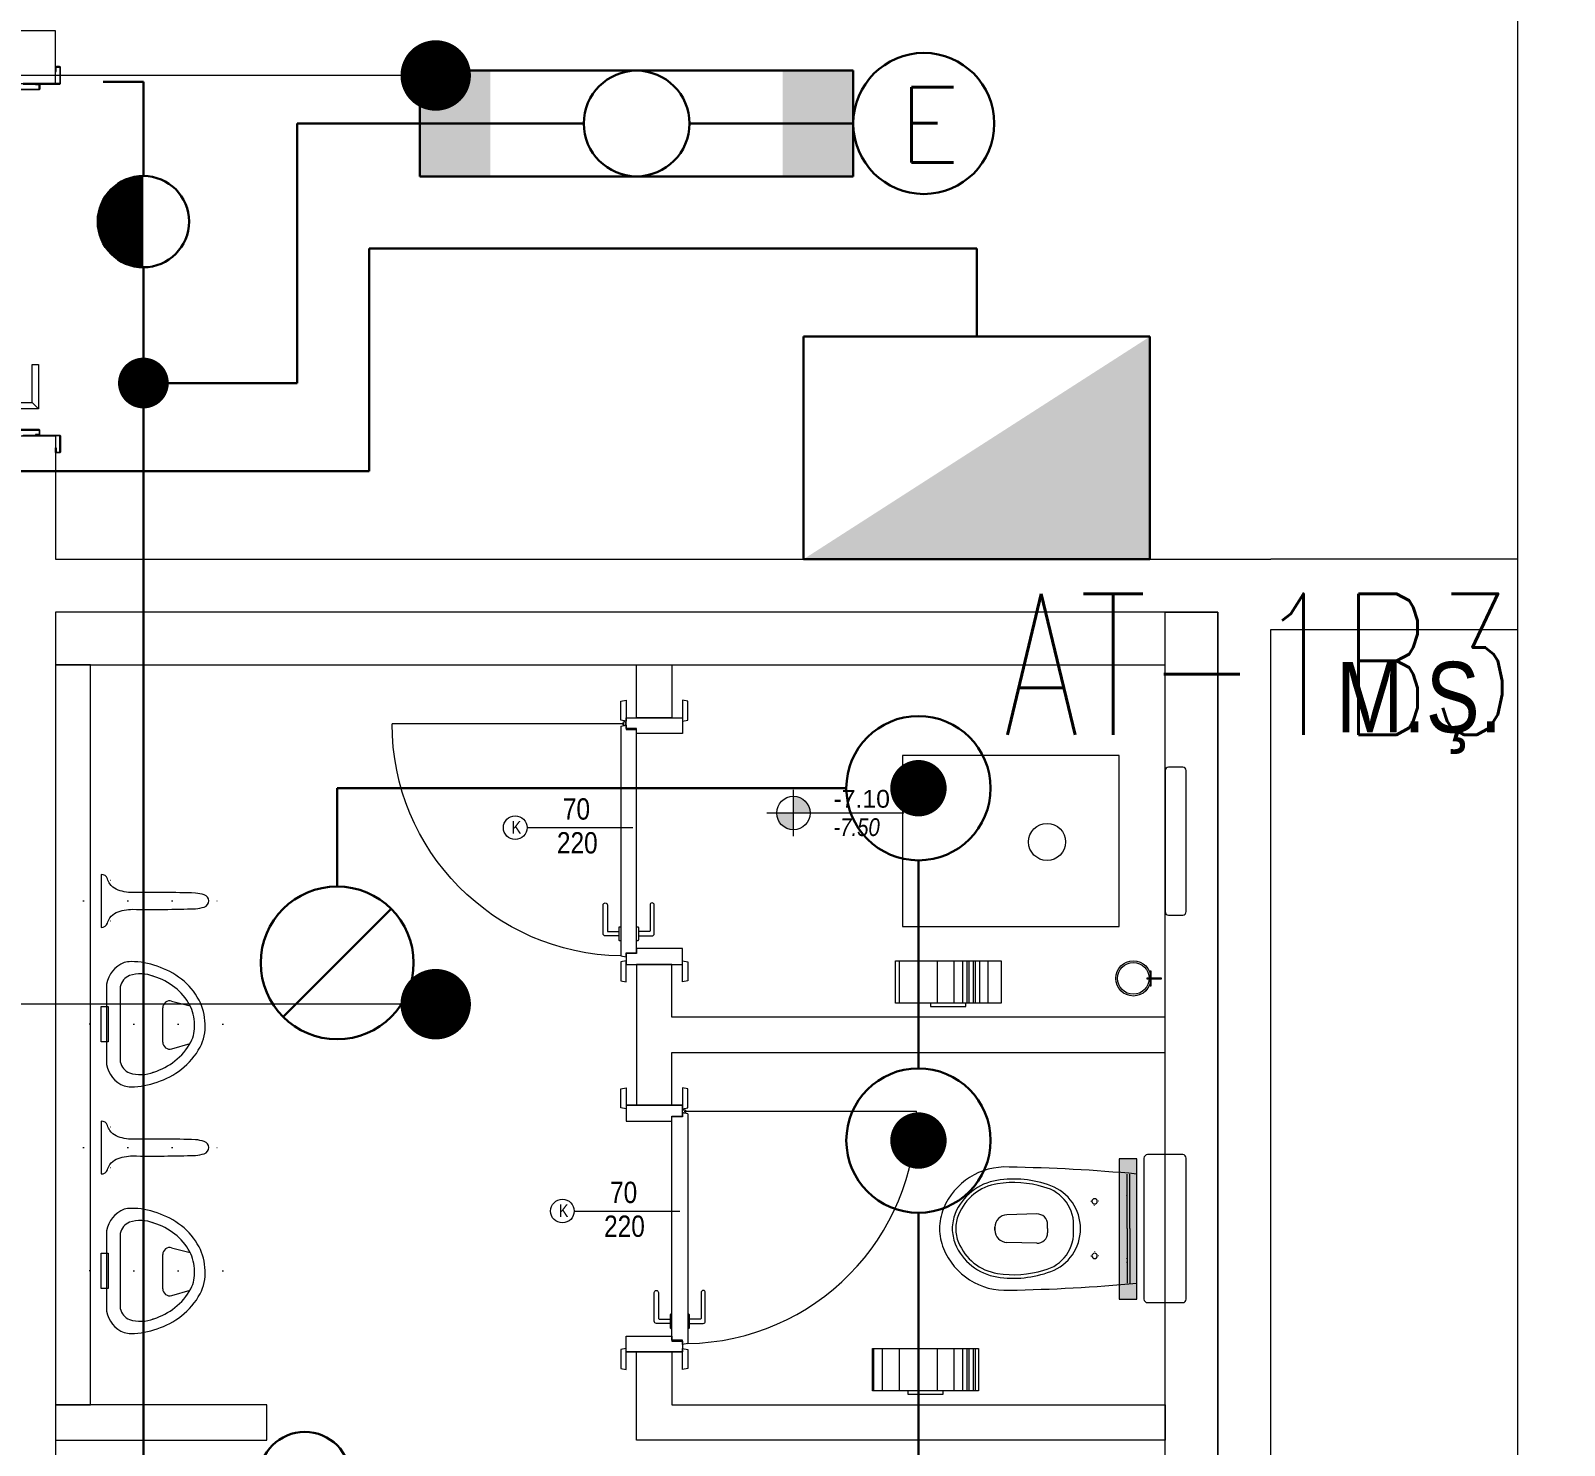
# Model space of a CAD drawing. Header units: metres. Extents: x -13316 to 152404, y -3899 to 30226.
# Drawn here: x 59988 to 60423.3, y 3118.5 to 3520 of the extents above; entities that cross this region are included whole.
import ezdxf
from ezdxf.enums import TextEntityAlignment as Align

# ---------------------------------------------------------------- set-up
doc = ezdxf.new("R2010")
doc.units = ezdxf.units.M
doc.header["$LTSCALE"] = 100
doc.header["$MEASUREMENT"] = 0
doc.linetypes.add('DOT2', pattern=[0.125, 0, -0.125])
doc.linetypes.add('HIDDEN', pattern=[0.375, 0.25, -0.125])
doc.layers.get('0').update_dxf_attribs({"color": 9, "lineweight": 9})
for name, color, linetype, lineweight in [('00', 9, 'Continuous', 9), ('01', 9, 'Continuous', 9), ('05', 9, 'Continuous', 9), ('05V', 9, 'Continuous', 9), ('06B', 9, 'Continuous', 9), ('06D', 9, 'Continuous', 9), ('10', 9, 'Continuous', 9), ('20', 9, 'DOT2', 9), ('21', 9, 'Continuous', 9), ('21_mahal200', 9, 'Continuous', 9), ('E-13W PL COMPACT FLUORESAN ARMATÜR', 7, 'Continuous', 30), ('E-1x18W PL DOWNLIGHT ARMATÜR (GÖMME)', 7, 'Continuous', 30), ('E-2x36 W SIVAÜSTÜ FLUORESAN ARMATÜR (ETANŞ)', 7, 'Continuous', 30), ('E-ACİL AYDINLATMA KİTİ', 7, 'Continuous', 30), ('E-ANAHTAR', 7, 'Continuous', 30), ('E-ANAHTAR (ETANŞ)', 7, 'Continuous', 30), ('E-AYDINLATMA VE PRİZ PANOSU', 7, 'Continuous', 30), ('E-AŞAĞIDAN GELİP YUKARIYA GİDEN HAT', 7, 'Continuous', 30), ('E-KABLO', 7, 'Continuous', 30), ('Kapı', 204, 'Continuous', 9), ('KARA SIVA', 4, 'Continuous', 9), ('PLASTİK BOYA', 30, 'Continuous', 9), ('TEFRİŞ', 9, 'Continuous', 9)]:
    doc.layers.add(name, color=color, linetype=linetype, lineweight=lineweight)
doc.styles.add('Arial', font='arial.ttf', dxfattribs={"height": 2.5})
doc.styles.add('E-YAZI', font='txttw.shx')
doc.styles.add('MuuM_TEXT-ITALIC', font='ARIALNI.TTF')
doc.styles.add('MuuM_TEXT-STANDART', font='ARIALN.TTF')
doc.dimstyles.new('MuuM_DIM200', dxfattribs={"dimscale": 20, "dimtxt": 2, "dimasz": 1, "dimexe": 1, "dimexo": 1, "dimgap": 1, "dimtad": 1, "dimdec": 1, "dimrnd": 0.5, "dimdsep": 46, "dimtxsty": 'MuuM_TEXT-STANDART', "dimblk": 'ARCHTICK', "dimcen": 0, "dimdle": 0.15, "dimclrd": 256, "dimclre": 256, "dimclrt": 256, "dimadec": 0, "dimazin": 0, "dimtfac": 5, "dimtdec": 1, "dimtix": 1, "dimtmove": 2, "dimatfit": 3, "dimldrblk": 'DOT', "dimfxl": 3, "dimfxlon": 1, "dimtolj": 1, "dimlwd": -1, "dimlwe": -1, "dimarcsym": 0})

# ---------------------------------------------------------------- blocks, each defined once
blk = doc.blocks.new('100_1x18W PL DOWNLIGHT ARMATÜR (GÖMME)')
at = {"layer": 'E-1x18W PL DOWNLIGHT ARMATÜR (GÖMME)', "color": 7}
blk.add_line((-1.095, -1.095), (1.095, 1.095), dxfattribs=at)
at = {"layer": 'E-1x18W PL DOWNLIGHT ARMATÜR (GÖMME)', "color": 4}
blk.add_ellipse((0, 0), major_axis=(-1.549, 0), ratio=1, start_param=3.1418, end_param=9.424985, dxfattribs=at)
blk = doc.blocks.new('100_13W PL COMPACT FLUORESAN ARMATÜR')
at = {"layer": 'E-13W PL COMPACT FLUORESAN ARMATÜR', "color": 4, "const_width": 0.5}
blk.add_lwpolyline([(-0.25, 0, 1), (0.25, 0, 1)], format="xyb", close=True, dxfattribs=at)
at = {"layer": 'E-13W PL COMPACT FLUORESAN ARMATÜR', "color": 4}
blk.add_ellipse((0, 0), major_axis=(-1.28, 0), ratio=1, start_param=3.1418, end_param=9.424985, dxfattribs=at)
blk = doc.blocks.new('100_2x36 W SIVAÜSTÜ FLUORESAN ARMATÜR (ETANŞ)')
at = {"layer": 'E-2x36 W SIVAÜSTÜ FLUORESAN ARMATÜR (ETANŞ)', "color": 4}
for p, q in [((-6.15, 1.5), (6.15, 1.5)), ((-6.15, 1.5), (-6.15, -1.5)), ((6.15, 1.5), (6.15, -1.5)), ((-1.5, 0), (-6.15, 0)), ((1.5, 0), (6.15, 0)), ((-6.15, -1.5), (6.15, -1.5))]:
    blk.add_line(p, q, dxfattribs=at)
blk.add_circle((0, 0), 1.5, dxfattribs=at)
for points in [[(-4.15, 1.5), (-4.15, -1.5), (-6.15, 1.5), (-6.15, -1.5)], [(4.15, 1.5), (4.15, -1.5), (6.15, 1.5), (6.15, -1.5)]]:
    blk.add_solid(points, dxfattribs=at)
blk = doc.blocks.new('100_ANAHTAR')
at = {"layer": 'E-ANAHTAR', "color": 4}
for p, q in [((0, 5.345), (-0.714, 5.345)), ((0, 3.673), (0, 5.345)), ((0, 2.053), (0, 0))]:
    blk.add_line(p, q, dxfattribs=at)
blk.add_circle((0, 2.863), 0.81, dxfattribs=at)
blk = doc.blocks.new('100_ACİL AYDINLATMA KİTİ')
at = {"layer": 'E-ACİL AYDINLATMA KİTİ', "color": 3}
blk.add_circle((0, 0), 1.251, dxfattribs=at)
at = {"layer": 'E-ACİL AYDINLATMA KİTİ', "color": 3, "style": 'E-YAZI'}
blk.add_text('E', height=1.34, dxfattribs=at).set_placement((-0.448, -0.694))
blk = doc.blocks.new('100_AYDINLATMA VE PRİZ PANOSU')
at = {"layer": 'E-AYDINLATMA VE PRİZ PANOSU', "color": 4}
for p, q in [((-3.072, 3.948), (3.072, 3.948)), ((-3.072, 0), (-3.072, 3.948)), ((3.072, 3.948), (3.072, 0)), ((3.072, 0), (-3.072, 0))]:
    blk.add_line(p, q, dxfattribs=at)
blk.add_solid([(3.072, 0), (-3.072, 0), (-3.072, 3.948)], dxfattribs=at)
blk = doc.blocks.new('100_AŞAĞIDAN GELİP YUKARIYA GİDEN HAT')
at = {"layer": 'E-AŞAĞIDAN GELİP YUKARIYA GİDEN HAT', "color": 3, "linetype": 'Continuous'}
for p, q in [((2.472, 2.471), (0, 0)), ((-2.389, -2.382), (-4.861, -4.853))]:
    blk.add_line(p, q, dxfattribs=at)
at = {"layer": 'E-AŞAĞIDAN GELİP YUKARIYA GİDEN HAT', "color": 4, "linetype": 'Continuous', "const_width": 0.675}
blk.add_lwpolyline([(0.338, 0, 1), (-0.338, 0, 1)], format="xyb", close=True, dxfattribs=at)
at = {"layer": 'E-AŞAĞIDAN GELİP YUKARIYA GİDEN HAT', "color": 3, "linetype": 'Continuous'}
for points in [[(2.154, 2.789), (2.79, 2.152), (4.382, 4.379)], [(-2.707, -2.064), (-2.071, -2.7), (-0.479, -0.474)]]:
    blk.add_solid(points, dxfattribs=at)
blk = doc.blocks.new('100_ANAHTAR (ETANŞ)')
at = {"layer": 'E-ANAHTAR (ETANŞ)', "color": 4}
for p, q in [((0, 5.345), (-0.714, 5.345)), ((0, 3.673), (0, 5.345)), ((0, 2.053), (0, 0))]:
    blk.add_line(p, q, dxfattribs=at)
at = {"layer": 'E-ANAHTAR (ETANŞ)', "color": 4, "const_width": 0.81}
blk.add_lwpolyline([(0, 3.268, 0.414214), (-0.405, 2.863, 0.414214), (0, 2.458, 0.414214)], format="xyb", dxfattribs=at)
at = {"layer": 'E-ANAHTAR (ETANŞ)', "color": 4}
blk.add_circle((0, 2.863), 0.81, dxfattribs=at)
blk = doc.blocks.new('1.bod.mimari.elk')
at = {"layer": '01'}
blk.add_lwpolyline([(4130, -5950), (4130, -5950), (4130, -5950), (4130, -5400), (4400, -5400), (4400, -5950), (4400, -5950), (4400, -5950), (4440, -5950), (4440, -5350), (4090, -5350), (4090, -5950), (4130, -5950)], dxfattribs=at)
blk = doc.blocks.new('gr-p-barel kilitli kapı kolu')
at = {"flags": 128}
for points in [[(-0.9, 0.8), (-0.9, 4.9), (-11.7, 4.9), (-11.7, 6.7), (0.9, 6.7), (0.9, 0.8)], [(-0.8, 5), (0.8, 6.6)]]:
    blk.add_lwpolyline(points, dxfattribs=at)
blk.add_lwpolyline([(-2.75, 0), (-2.75, 0.7), (2.75, 0.7), (2.75, 0)])
blk.add_lwpolyline([(-1.3, 0.7), (1.3, 0.7), (1.3, 0.8), (-1.3, 0.8)], close=True)
blk = doc.blocks.new('prf-scr2')
at = {"linetype": 'DOT2', "ltscale": 10}
blk.add_line((0, 0.19), (0, -1.06), dxfattribs=at)
for p, q in [((0.09, -0.24), (-0.09, -0.2)), ((-0.09, -0.24), (0.09, -0.28)), ((0.09, -0.32), (-0.09, -0.28)), ((-0.09, -0.32), (0.09, -0.36)), ((0.09, -0.4), (-0.09, -0.36)), ((-0.09, -0.4), (0.09, -0.44)), ((0.09, -0.48), (-0.09, -0.44)), ((-0.09, -0.48), (0.09, -0.52)), ((0.09, -0.56), (-0.09, -0.52)), ((-0.09, -0.56), (0.09, -0.6)), ((0.09, -0.64), (-0.09, -0.6)), ((-0.09, -0.64), (0.09, -0.68)), ((0.09, -0.72), (-0.09, -0.68)), ((-0.09, -0.72), (0.09, -0.76)), ((0.06, -0.84), (-0.08, -0.76)), ((-0.07, -0.8), (0.06, -0.84)), ((0.09, -0.17), (0, -0.15)), ((0, -0.18), (0.09, -0.2))]:
    blk.add_line(p, q)
blk.add_lwpolyline([(0.23, 0), (-0.23, 0), (-0.23, -0.01), (-0.12, -0.14), (0.12, -0.14), (0.23, -0.01), (0.23, 0)], close=True)
for points in [[(0.23, -0.01), (-0.23, -0.01)], [(-0.09, -0.14), (-0.09, -0.2), (-0.12, -0.22), (-0.12, -0.23), (-0.09, -0.24), (-0.09, -0.28), (-0.12, -0.3), (-0.12, -0.31), (-0.09, -0.32), (-0.09, -0.36), (-0.12, -0.38), (-0.12, -0.39), (-0.09, -0.4), (-0.09, -0.44), (-0.12, -0.46), (-0.12, -0.46), (-0.09, -0.48), (-0.09, -0.52), (-0.12, -0.54), (-0.12, -0.54), (-0.09, -0.56), (-0.09, -0.6), (-0.12, -0.62), (-0.12, -0.62), (-0.09, -0.64), (-0.09, -0.68), (-0.12, -0.69), (-0.12, -0.7), (-0.09, -0.72), (-0.09, -0.73), (-0.08, -0.76), (-0.1, -0.77), (-0.1, -0.78), (-0.07, -0.8), (-0.01, -0.94), (0, -0.95), (0.01, -0.94), (0.08, -0.76), (0.09, -0.76), (0.12, -0.74), (0.12, -0.73), (0.09, -0.72), (0.09, -0.68), (0.12, -0.66), (0.12, -0.66), (0.09, -0.64), (0.09, -0.6), (0.12, -0.58), (0.12, -0.58), (0.09, -0.56), (0.09, -0.52), (0.12, -0.5), (0.12, -0.5), (0.09, -0.48), (0.09, -0.44), (0.12, -0.43), (0.12, -0.42), (0.09, -0.4), (0.09, -0.36), (0.12, -0.35), (0.12, -0.34), (0.09, -0.32), (0.09, -0.28), (0.12, -0.27), (0.12, -0.26), (0.09, -0.24), (0.09, -0.2), (0.12, -0.19), (0.12, -0.18), (0.09, -0.17), (0.09, -0.14)]]:
    blk.add_lwpolyline(points)
blk = doc.blocks.new('K-SAC-01')
at = {"layer": '10'}
for points in [[(-4.6, 16.2, -0.414214), (-4.5, 16.3), (-0.1, 16.3, -0.414214), (0, 16.2), (0, 5.9), (0.2, 5.9), (0.2, 16.2, 0.414214), (-0.1, 16.5), (-4.5, 16.5, 0.414214), (-4.8, 16.2), (-4.8, 15.3, 0.414214), (-4.5, 15), (-3.4, 15), (-3.4, 15.2), (-4.5, 15.2, -0.414214), (-4.6, 15.3)], [(104.6, 16.2, 0.414214), (104.5, 16.3), (100.1, 16.3, 0.414214), (100, 16.2), (100, 5.9), (99.8, 5.9), (99.8, 16.2, -0.414214), (100.1, 16.5), (104.5, 16.5, -0.414214), (104.8, 16.2), (104.8, 15.3, -0.414214), (104.5, 15), (103.4, 15), (103.4, 15.2), (104.5, 15.2, 0.414214), (104.6, 15.3)], [(0.2, 10.3, -0.414214), (0.5, 10.6), (1.5, 10.6, -0.414214), (1.8, 10.3), (1.8, 3.9, -0.414214), (1.5, 3.6, -0.414214), (1.2, 3.9), (1.2, 4.8), (0.2, 4.8), (0.2, -1.2, -0.414214), (-0.1, -1.5), (-4.5, -1.5, -0.414214), (-4.8, -1.2), (-4.8, -0.3, -0.414214), (-4.5, 0), (-3.4, 0), (-3.4, -0.2), (-4.5, -0.2, 0.414214), (-4.6, -0.3), (-4.6, -1.2, 0.414214), (-4.5, -1.3), (-0.1, -1.3, 0.414214), (0, -1.2), (0, 5), (1.4, 5), (1.4, 3.9, 0.414214), (1.5, 3.8, 0.414214), (1.6, 3.9), (1.6, 10.3, 0.414214), (1.5, 10.4), (0.5, 10.4, 0.414214), (0.4, 10.3), (0.4, 9.4), (0.2, 9.4)], [(99.8, 10.3, 0.414214), (99.5, 10.6), (98.5, 10.6, 0.414214), (98.2, 10.3), (98.2, 3.9, 0.414214), (98.5, 3.6, 0.414214), (98.8, 3.9), (98.8, 4.8), (99.8, 4.8), (99.8, -1.2, 0.414214), (100.1, -1.5), (104.5, -1.5, 0.414214), (104.8, -1.2), (104.8, -0.3, 0.414214), (104.5, 0), (103.4, 0), (103.4, -0.2), (104.5, -0.2, -0.414214), (104.6, -0.3), (104.6, -1.2, -0.414214), (104.5, -1.3), (100.1, -1.3, -0.414214), (100, -1.2), (100, 5), (98.6, 5), (98.6, 3.9, -0.414214), (98.5, 3.8, -0.414214), (98.4, 3.9), (98.4, 10.3, -0.414214), (98.5, 10.4), (99.5, 10.4, -0.414214), (99.6, 10.3), (99.6, 9.4), (99.8, 9.4)], [(-0.38, -2.01), (1, -1.37), (1, 1.5), (1.2, 1.5), (1.2, -1.5), (-0.27, -2.18, -14.796002)]]:
    blk.add_lwpolyline(points, format="xyb", close=True, dxfattribs=at)
for points in [[(98.8, 0.15), (98.8, 2.15), (99.1, 2.15), (99.1, 3.19), (1.5, 3.19), (1.5, 2.15), (1.8, 2.15), (1.8, 0.15), (1.5, 0.15), (1.5, 1.85), (1.2, 1.85), (1.2, 3.49), (99.4, 3.49), (99.4, 1.85), (99.1, 1.85), (99.1, 0.15)], [(98.8, 2.15), (98.8, 0.15), (99.4, 0.15), (99.4, -1.5), (1.2, -1.5), (1.2, 0.15), (1.8, 0.15), (1.8, 2.15), (2.1, 2.15), (2.1, -0.15), (1.5, -0.15), (1.5, -1.2), (99.1, -1.2), (99.1, -0.15), (98.5, -0.15), (98.5, 2.15), (98.8, 2.15)]]:
    blk.add_lwpolyline(points, dxfattribs=at)
for points in [[(2.1, 3), (8.1, 3), (8.1, -1), (2.1, -1)], [(2.4, 2.7), (7.8, 2.7), (7.8, -0.7), (2.4, -0.7)], [(98.5, 3), (92.5, 3), (92.5, -1), (98.5, -1)], [(98.2, 2.7), (92.8, 2.7), (92.8, -0.7), (98.2, -0.7)]]:
    blk.add_lwpolyline(points, close=True, dxfattribs=at)
blk.add_circle((-0.95, -2.5), 0.55, dxfattribs=at)
at = {"layer": '20', "linetype": 'HIDDEN'}
for points in [[(-0.2, -1.3), (-0.2, 0), (-1.7, 0), (-1.7, -1.3)], [(-0.4, -1.99), (-0.4, -0.2), (-1.5, -0.2), (-1.5, -1.99)]]:
    blk.add_lwpolyline(points, dxfattribs=at)
at = {"layer": '20'}
blk.add_lwpolyline([(-0.95, -2.5), (-0.95, -102.85)], dxfattribs=at)
blk.add_arc((-0.95, -2.5), 100.35, 270, 1.5131, dxfattribs=at)
at = {"layer": '06B'}
blk.add_blockref('gr-p-barel kilitli kapı kolu', (91.4, 3.51), dxfattribs=at)
at = {"layer": '06B', "xscale": -1, "rotation": 180}
blk.add_blockref('gr-p-barel kilitli kapı kolu', (91.4, -1.51), dxfattribs=at)
at = {"layer": '10', "xscale": -1, "rotation": 90}
blk.add_blockref('prf-scr2', (1.5, 1), dxfattribs=at)
at = {"layer": '10', "rotation": 270}
blk.add_blockref('prf-scr2', (99.1, 1.22), dxfattribs=at)
blk = doc.blocks.new('_ArchTick')
at = {"color": 0, "linetype": 'ByBlock', "const_width": 0.15}
blk.add_lwpolyline([(-0.5, -0.5), (0.5, 0.5)], dxfattribs=at)
blk = doc.blocks.new('_Dot')
at = {"color": 0, "linetype": 'ByBlock', "lineweight": -2}
blk.add_line((-0.5, 0), (-1, 0), dxfattribs=at)
at = {"color": 0, "linetype": 'ByBlock', "const_width": 0.5}
blk.add_lwpolyline([(-0.25, 0, 1), (0.25, 0, 1)], format="xyb", close=True, dxfattribs=at)
blk = doc.blocks.new('p-klozet üstü kağıt dispenser')
blk.add_hatch(color=255).paths.add_polyline_path([(0, 5.56), (0, 45.41), (-5, 45.41), (-5, 5.56)])
blk.add_lwpolyline([(0, 5.56), (0, 45.41), (-5, 45.41), (-5, 5.56)], close=True)
blk = doc.blocks.new('san-klo-06-p')
for p, q in [((0, -2), (-15.5, -2)), ((0, -2.8), (-15.5, -2.8)), ((0, -2), (15.5, -2)), ((0, -2.8), (15.5, -2.8)), ((0, -25.35), (-1.16, -25.35)), ((0, -25.35), (1.16, -25.35)), ((-4.16, -28.43), (-3.91, -36.92)), ((4.16, -28.43), (3.91, -36.92)), ((0, -40.31), (-0.41, -40.31)), ((-0.41, -40.31), (0, -40.31)), ((0.41, -40.31), (0, -40.31)), ((0, -40.31), (0.41, -40.31))]:
    blk.add_line(p, q)
at = {"linetype": 'DOT2'}
for p, q in [((-6.49, -12), (-8.95, -12)), ((-7.75, -10.91), (-7.75, -12)), ((-7.75, -13.09), (-7.75, -12)), ((6.49, -12), (8.95, -12)), ((7.75, -10.91), (7.75, -12)), ((7.75, -13.09), (7.75, -12))]:
    blk.add_line(p, q, dxfattribs=at)
for points in [[(-20, 2.02), (20, 2.02, 0.414214), (21, 3.02), (21, 13.02, 0.414214), (20, 14.02), (-20, 14.02, 0.414214), (-21, 13.02), (-21, 3.02, 0.414214)], [(-15.5, 0, 0.018163), (-17.47, -36.26, 0.320529), (-5.63, -54.91, 0.096396), (0, -56, 0.096396), (5.62, -54.91, 0.320529), (17.47, -36.26, 0.018163), (15.5, 0)]]:
    blk.add_lwpolyline(points, format="xyb", close=True)
for points in [[(-9.5, 2.02), (-9.5, -2.98), (-8.5, -2.98), (-8.5, 2.02)], [(8.5, 2.02), (8.5, -2.98), (9.5, -2.98), (9.5, 2.02)]]:
    blk.add_lwpolyline(points, dxfattribs=at)
blk.add_lwpolyline([(-5, 0), (-5, 2), (5, 2), (5, 0)], close=True, dxfattribs=at)
for centre, radius, start, end in [((-7.75, -12), 0.75, 0, 180), ((-7.75, -12), 0.75, 180, 0), ((7.75, -12), 0.75, 0, 180), ((7.75, -12), 0.75, 180, 0), ((0, -29), 13, 90, 159.4201), ((0, -29), 13, 20.5799, 90), ((-1.09, -28.95), 11, 84.3176, 166.8067), ((1.09, -28.95), 11, 13.1933, 95.6824), ((15.92, -34.98), 30, 159.4201, 189.1281), ((-1.16, -28.35), 3, 90, 181.707), ((1.16, -28.35), 3, 358.293, 90), ((-15.92, -34.98), 30, 350.8719, 20.5799), ((15.92, -34.98), 29, 162.8727, 189.1281), ((-15.92, -34.98), 29, 350.8719, 17.1273), ((-0.41, -36.81), 3.5, 181.707, 270), ((0.41, -36.81), 3.5, 270, 358.293), ((1.5, -37.29), 15.4, 189.1281, 247.9757), ((1.5, -37.29), 14.4, 189.1281, 247.9757), ((-1.5, -37.29), 14.4, 292.0243, 350.8719), ((-1.5, -37.29), 15.4, 292.0243, 350.8719), ((0, -41), 11.4, 247.9757, 270), ((0, -41), 10.4, 247.9757, 270), ((0, -41), 10.4, 270, 292.0243), ((0, -41), 11.4, 270, 292.0243)]:
    blk.add_arc(centre, radius, start, end)
at = {"layer": '05', "rotation": 270}
blk.add_blockref('p-klozet üstü kağıt dispenser', (-25.41, -5.01), dxfattribs=at)
blk = doc.blocks.new('p-t.kağıtlığı')
at = {"layer": 'TEFRİŞ'}
h = blk.add_hatch(dxfattribs=at)
h.set_pattern_fill('CYL', color=256, scale=30, angle=-90, style=0)
h.set_pattern_definition([(270, (-14.4, 13), (30, 7e-15), []), (270, (-13.8, 13), (30, 7e-15), []), (270, (-12.6, 13), (30, 7e-15), []), (270, (-10.2, 13), (30, 7e-15), []), (270, (-5.4, 13), (30, 7e-15), []), (270, (5.4, 13), (30, 7e-15), []), (270, (10.2, 13), (30, 7e-15), []), (270, (12.6, 13), (30, 7e-15), []), (270, (13.8, 13), (30, 7e-15), []), (270, (14.4, 13), (30, 7e-15), [])])
h.paths.add_polyline_path([(-15, 1), (15, 1), (15, 13), (-15, 13)])
for points in [[(-15, 1), (15, 1), (15, 13), (-15, 13)], [(5, 1), (5, 0), (-5, 0), (-5, 1)]]:
    blk.add_lwpolyline(points, close=True, dxfattribs=at)
blk = doc.blocks.new('San-p-uripart')
at = {"linetype": 'DOT2'}
for p, q in [((0, 5), (0, -40.5)), ((-5.77, -2.73), (-5.77, 3.35)), ((5.77, -2.73), (5.77, 3.35))]:
    blk.add_line(p, q, dxfattribs=at)
blk.add_lwpolyline([(0, 0), (-7.5, 0, 0.335863), (-6.29, -1.8, -0.061447), (-4.83, -2.51, -0.147975), (-3.31, -4.31, -0.105673), (-2.38, -8.95, 0.01101), (-2.23, -26.78, 0.044983), (-1.74, -29.26, 0.284409), (0, -30.59, 0.284409), (1.74, -29.26, 0.044983), (2.23, -26.78, 0.01101), (2.38, -8.95, -0.105673), (3.31, -4.31, -0.147975), (4.83, -2.51, -0.061447), (6.29, -1.8, 0.335863), (7.5, 0)], format="xyb", close=True)
blk = doc.blocks.new('v-k-pisuar01-p-s')
at = {"linetype": 'DOT2'}
blk.add_line((0, -33), (0, 5), dxfattribs=at)
for p, q in [((-5.07, -16), (4.66, -16)), ((-6.98, -18.56), (-5.47, -23.73)), ((6.59, -18.52), (5.19, -23.78))]:
    blk.add_line(p, q)
for points in [[(11.42, 0), (-11.42, 0, 0.252384), (-17.51, -5, 0.055826), (-17.74, -7, 0.088182), (-16.42, -14.39, 0.087476), (-12.79, -21.28, 0.105521), (-6.48, -26.6, 0.141396), (0.13, -28, 0.121036), (6.87, -26.29, 0.105521), (12.81, -21.28, 0.087476), (16.45, -14.39, 0.088182), (17.76, -7, 0.066704), (17.51, -5, 0.252384), (11.42, 0)], [(13.57, -13.47, 0.172375), (13.81, -6.52, 0.252384), (10.66, -3.93), (-10.66, -3.93, 0.252384), (-13.81, -6.52, 0.172375), (-13.57, -13.47, 0.087476), (-10.42, -19.44, 0.105521), (-5.06, -23.95, 0.144004), (0.01, -25, 0.123151), (5.45, -23.64, 0.105521), (10.44, -19.44, 0.087476), (13.59, -13.47)]]:
    blk.add_lwpolyline(points, format="xyb")
blk.add_lwpolyline([(-5, -0.5), (-5, 1.5), (5, 1.5), (5, -0.5)], close=True)
for centre, radius, start, end in [((1.16, -7.48), 15.9, 200.6506, 202.1301), ((-5.07, -18), 2, 90, 196.3895), ((4.66, -18), 2, 345.0686, 90), ((-1.14, -7.48), 15.9, 337.8699, 339.3494)]:
    blk.add_arc(centre, radius, start, end)
blk = doc.blocks.new('dsfsdfsdfsdfsdfsdf')
at = {"layer": 'Kapı'}
for p, q in [((23771.45, -2062.35), (23755.45, -2062.35)), ((23771.45, -2065.62, 0.66), (23768.45, -2065.62, 0.66)), ((23768.45, -2129.02, 0.66), (23768.45, -2066.82, 0.66)), ((23772.95, -2064.72, 0.66), (23771.45, -2064.42, 0.66)), ((23771.45, -2064.42, 0.66), (23771.45, -2065.62, 0.66)), ((23771.95, -2064.01, 0.66), (23837.87, -2064.01, 0.66)), ((23772.95, -2064.72, 0.66), (23772.95, -2129.92, 0.66)), ((23771.45, -2132.35), (23755.45, -2132.35)), ((23771.45, -2129.02, 0.66), (23768.45, -2129.02, 0.66)), ((23771.45, -2130.22, 0.66), (23771.45, -2129.02, 0.66)), ((23772.95, -2129.92, 0.66), (23771.45, -2130.22, 0.66))]:
    blk.add_line(p, q, dxfattribs=at)
at = {"layer": 'Kapı', "elevation": 0.66}
for points in [[(23753.95, -2057.62), (23755.45, -2057.32), (23755.45, -2063.32), (23753.95, -2063.02), (23753.95, -2057.62)], [(23772.95, -2057.62), (23771.45, -2057.32), (23771.45, -2063.32), (23772.95, -2063.02), (23772.95, -2057.62)], [(23753.95, -2137.02), (23755.45, -2137.32), (23755.45, -2131.32), (23753.95, -2131.62), (23753.95, -2137.02)], [(23772.95, -2137.02), (23771.45, -2137.32), (23771.45, -2131.32), (23772.95, -2131.62), (23772.95, -2137.02)]]:
    blk.add_lwpolyline(points, dxfattribs=at)
for points in [[(23771.45, -2062.32), (23755.45, -2062.32), (23755.45, -2066.82), (23768.45, -2066.82), (23768.45, -2065.42), (23771.45, -2065.42)], [(23771.45, -2132.32), (23755.45, -2132.32), (23755.45, -2127.82), (23768.45, -2127.82), (23768.45, -2129.22), (23771.45, -2129.22)]]:
    blk.add_lwpolyline(points, close=True, dxfattribs=at)
for points in [[(23767.95, -2124.22), (23764.05, -2124.22, -0.414214), (23763.45, -2123.62), (23763.45, -2115.47, -1), (23764.65, -2115.47), (23764.65, -2122.77, 0.414214), (23764.9, -2123.02), (23767.95, -2123.02)], [(23773.45, -2124.22), (23777.35, -2124.22, 0.414214), (23777.95, -2123.62), (23777.95, -2115.47, 1), (23776.75, -2115.47), (23776.75, -2122.77, -0.414214), (23776.5, -2123.02), (23773.45, -2123.02)], [(23768.45, -2121.62), (23768.2, -2121.62, 0.414214), (23767.95, -2121.87), (23767.95, -2125.37, 0.414214), (23768.2, -2125.62), (23768.45, -2125.62)], [(23772.95, -2125.62), (23773.2, -2125.62, 0.414214), (23773.45, -2125.37), (23773.45, -2121.87, 0.414214), (23773.2, -2121.62), (23772.95, -2121.62)]]:
    blk.add_lwpolyline(points, format="xyb", dxfattribs=at)
at = {"layer": 'Kapı'}
blk.add_circle((23771.95, -2064.01, 0.66), 0.5, dxfattribs=at)
blk.add_arc((23771.95, -2064.01, 0.66), 65.92, 270.8676, 0, dxfattribs=at)
blk = doc.blocks.new('fgvdfgdffffffffffffffffffffffffffffffff')
at = {"layer": 'Kapı'}
blk.add_lwpolyline([(23435.64, -2228), (23465.62, -2228)], dxfattribs=at)
blk.add_circle((23432.28, -2228), 3.36, dxfattribs=at)
at = {"layer": 'Kapı', "attachment_point": 1, "style": 'MuuM_TEXT-STANDART'}
for s, insert, char_height, width in [('70', (23445.81, -2219.68), 6.048, 88.7957), ('K', (23431.25, -2226.1), 3.63, 53.2774), ('220', (23444.12, -2229.28), 6.048, 88.7957)]:
    blk.add_mtext(s, dxfattribs=dict(at, insert=insert, char_height=char_height, width=width))
blk = doc.blocks.new('0_elevationtarget-p-bk')
h = blk.add_hatch(color=250)
h.paths.add_polyline_path([(1.88, 0, 0.414214), (0, 1.88), (0, 0)])
h.paths.add_polyline_path([(0, 0), (-1.88, 0, 0.414214), (0, -1.88)])
blk.add_line((0, -2.62), (0, 2.62))
blk.add_lwpolyline([(12.45, 0), (-3, 0)])
blk.add_circle((0, 0), 1.88)
at = {"style": 'Arial'}
blk.add_attdef('BITMISKOT', text='', height=2, dxfattribs=at).set_placement((4.5, 0), align=Align.BOTTOM_LEFT)
at = {"style": 'MuuM_TEXT-ITALIC'}
blk.add_attdef('FINISHINGFLOORLEVEL', text='', height=2, dxfattribs=at).set_placement((4.5, -0.59), align=Align.TOP_LEFT)
blk = doc.blocks.new('RREERGERGBBBB')
at = {"layer": 'TEFRİŞ'}
blk.add_hatch(color=256, dxfattribs=at).paths.add_polyline_path([(-24564.21, -5806.63), (-24567.21, -5806.63), (-24567.21, -5804.63), (-24567.41, -5804.63), (-24567.41, -5806.63), (-24568.41, -5806.63), (-24568.41, -5806.83), (-24567.41, -5806.83), (-24567.41, -5808.83), (-24567.21, -5808.83), (-24567.21, -5806.83), (-24564.21, -5806.83)])
for points in [[(-24564.21, -5806.63), (-24567.21, -5806.63), (-24567.21, -5804.63), (-24567.41, -5804.63), (-24567.41, -5806.63), (-24568.41, -5806.63), (-24568.41, -5806.83), (-24567.41, -5806.83), (-24567.41, -5808.83), (-24567.21, -5808.83), (-24567.21, -5806.83), (-24564.21, -5806.83), (-24564.21, -5806.63)], [(-24567.21, -5806.71), (-24564.21, -5806.71)]]:
    blk.add_lwpolyline(points, dxfattribs=at)
for radius in [5, 4.5]:
    blk.add_circle((-24572.21, -5806.71), radius, dxfattribs=at)
blk = doc.blocks.new('TTTTTTTTTTTTTTTTTTTTTTTTTTTTTTTTTTTTTTTTTTT')
at = {"layer": 'TEFRİŞ'}
blk.add_lwpolyline([(45312.13, 986.76), (45352.13, 986.76, 0.414214), (45353.13, 987.76), (45353.13, 991.76, 0.414214), (45352.13, 992.76), (45312.13, 992.76, 0.414214), (45311.13, 991.76), (45311.13, 987.76, 0.414214)], format="xyb", close=True, dxfattribs=at)
blk = doc.blocks.new('tummmd')
at = {"layer": 'TEFRİŞ'}
blk.add_lwpolyline([(34554.68, 678.74), (34554.68, 630.24), (34616.18, 630.24), (34616.18, 678.74)], close=True, dxfattribs=at)
blk.add_circle((34595.68, 654.23), 5.25, dxfattribs=at)
blk = doc.blocks.new('vummok')
blk.add_blockref('tummmd', (15499.22, -1614.18))
at = {"rotation": 270}
blk.add_blockref('TTTTTTTTTTTTTTTTTTTTTTTTTTTTTTTTTTTTTTTTTTT', (49141.65, 44372.44), dxfattribs=at)
at = {"layer": 'KARA SIVA'}
blk.add_blockref('RREERGERGBBBB', (74691.62, 4808.04), dxfattribs=at)
blk = doc.blocks.new('1.bod.mimari1.elk')
at = {"layer": '00'}
for points in [[(3660, -5445), (3675, -5445), (3675, -5430)], [(3675, -5430), (3660, -5430), (3660, -5445)], [(3695.2, -6000), (3675, -6000), (3675, -6000), (3660, -6000), (3660, -5545), (3675, -5545), (3675, -5580), (4020, -5580)], [(4090, -5580), (4020, -5580)], [(4005, -5595), (3675, -5595), (3675, -5985), (3695.2, -5985)], [(3990, -5595), (3675, -5595), (3675, -5610), (3990, -5610), (3990, -5595)], [(3785.2, -5985), (4005, -5985), (4005, -5595)], [(4005, -5595), (4005, -5985), (3990, -5985), (3990, -5595), (4005, -5595)], [(3785.2, -6000), (4090, -6000), (4090, -6040.29), (4105, -6040.29), (4105, -5950), (4090, -5950), (4090, -5985), (4020, -5985), (4020, -5600), (4090, -5600)], [(3675, -5610), (3675, -5820), (3685, -5820), (3685, -5610), (3675, -5610)], [(3850, -5625), (3840, -5625), (3840, -5610), (3850, -5610), (3850, -5625)], [(3990, -5710), (3850, -5710), (3850, -5695), (3840, -5695), (3840, -5735), (3850, -5735), (3850, -5720), (3990, -5720), (3990, -5710)], [(3990, -5830), (3840, -5830), (3840, -5805), (3850, -5805), (3850, -5820), (3990, -5820), (3990, -5830)], [(3675, -5830), (3735, -5830), (3735, -5820), (3675, -5820)]]:
    blk.add_lwpolyline(points, dxfattribs=at)
at = {"rotation": 270}
blk.add_blockref('K-SAC-01', (3660, -5445), dxfattribs=at)
at = {"layer": '05', "xscale": -1}
for p in [(3928.44, -5707), (3922, -5817)]:
    blk.add_blockref('p-t.kağıtlığı', p, dxfattribs=at)
at = {"layer": '05V', "extrusion": (0, 0, -1), "xscale": -1, "zscale": -1, "rotation": 90}
blk.add_blockref('san-klo-06-p', (-3982, -5770), dxfattribs=at)
at = {"layer": '21', "xscale": 2.52, "yscale": 2.52, "zscale": 2.52}
blk.add_blockref('0_elevationtarget-p-bk', (3884.52, -5652.04), dxfattribs=at).add_auto_attribs({'BITMISKOT': '-7.10', 'FINISHINGFLOORLEVEL': '-7.50'})
at = {"layer": 'KARA SIVA', "xscale": -1}
blk.add_blockref('dsfsdfsdfsdfsdfsdf', (27608.45, -3562.68, -0.66), dxfattribs=at)
at = {"layer": 'KARA SIVA'}
for name, p in [('fgvdfgdffffffffffffffffffffffffffffffff', (-19626.74, -3428.19)), ('dsfsdfsdfsdfsdfsdf', (-19918.45, -3672.68, -0.66)), ('fgvdfgdffffffffffffffffffffffffffffffff', (-19613.35, -3537.01, -0.66))]:
    blk.add_blockref(name, p, dxfattribs=at)
at = {"layer": 'PLASTİK BOYA'}
blk.add_blockref('vummok', (-46138.4, -4700.31), dxfattribs=at)
at = {"layer": 'TEFRİŞ', "linetype": 'ByBlock', "rotation": 89.99999999999993}
for p in [(3688, -5676.99), (3688, -5746.99)]:
    blk.add_blockref('San-p-uripart', p, dxfattribs=at)
at = {"layer": 'TEFRİŞ', "rotation": 89.99999999999993}
for p in [(3689.5, -5711.99), (3689.5, -5782)]:
    blk.add_blockref('v-k-pisuar01-p-s', p, dxfattribs=at)
at = {"layer": '21', "style": 'MuuM_TEXT-STANDART'}
blk.add_text('M.Ş.', height=20, dxfattribs=at).set_placement((4038.57, -5629.14))
at = {"layer": '21_mahal200'}
for points in [[(3782.97, -5442.72), (3642.2, -5442.72)], [(3782.97, -5706.3), (3642.2, -5706.3)]]:
    blk.add_leader(points, dimstyle='MuuM_DIM200', override={"dimasz": 1, "dimfxl": 10}, dxfattribs=at)

msp = doc.modelspace()

# ---------------------------------------------------------------- linework, layer by layer
at = {"layer": 'E-KABLO', "color": 6}
for p, q in [((60098.5, 3493.66), (60063.68, 3493.66)), ((60063.68, 3493.66), (60063.68, 3420)), ((60020, 3420), (60063.68, 3420)), ((60020, 3109.35), (60020, 3420)), ((60219.52, 3305), (60075, 3305)), ((60075, 3277.11), (60075, 3305)), ((60240, 3284.52), (60240, 3225.48)), ((60240, 3184.52), (60240, 3090.42))]:
    msp.add_line(p, q, dxfattribs=at)
at = {"layer": 'E-KABLO', "color": 5}
for p, q in [((60256.54, 3458.17), (60084.09, 3458.17)), ((60084.09, 3458.17), (60084.09, 3395)), ((60256.54, 3433.17), (60256.54, 3458.17)), ((60084.09, 3395), (59980, 3395))]:
    msp.add_line(p, q, dxfattribs=at)
at = {"layer": 'E-KABLO', "color": 4, "linetype": 'Continuous', "const_width": 7.2}
msp.add_lwpolyline([(60023.6, 3420, 1), (60016.4, 3420, 1)], format="xyb", close=True, dxfattribs=at)

# ---------------------------------------------------------------- block references
at = {"layer": '06D'}
for name in ['1.bod.mimari.elk', '1.bod.mimari1.elk']:
    msp.add_blockref(name, (56320, 8950), dxfattribs=at)
at = {"layer": 'E-13W PL COMPACT FLUORESAN ARMATÜR', "xscale": 16, "yscale": 16, "zscale": 16}
for p in [(60240, 3305), (60240, 3205)]:
    msp.add_blockref('100_13W PL COMPACT FLUORESAN ARMATÜR', p, dxfattribs=at)
at = {"layer": 'E-1x18W PL DOWNLIGHT ARMATÜR (GÖMME)', "xscale": 14, "yscale": 14, "zscale": 14}
msp.add_blockref('100_1x18W PL DOWNLIGHT ARMATÜR (GÖMME)', (60075, 3255.43), dxfattribs=at)
at = {"layer": 'E-2x36 W SIVAÜSTÜ FLUORESAN ARMATÜR (ETANŞ)', "xscale": 10, "yscale": 10, "zscale": 10, "rotation": 180}
msp.add_blockref('100_2x36 W SIVAÜSTÜ FLUORESAN ARMATÜR (ETANŞ)', (60160, 3493.66), dxfattribs=at)
at = {"layer": 'E-ACİL AYDINLATMA KİTİ', "xscale": 16, "yscale": 16, "zscale": 16}
msp.add_blockref('100_ACİL AYDINLATMA KİTİ', (60241.52, 3493.66), dxfattribs=at)
at = {"layer": 'E-ANAHTAR', "xscale": -16, "yscale": 16, "zscale": 16, "rotation": 270.0000000000001}
msp.add_blockref('100_ANAHTAR', (60020, 3109.35), dxfattribs=at)
at = {"layer": 'E-ANAHTAR (ETANŞ)', "xscale": 16, "yscale": 16, "zscale": 16}
msp.add_blockref('100_ANAHTAR (ETANŞ)', (60020, 3420), dxfattribs=at)
at = {"layer": 'E-AYDINLATMA VE PRİZ PANOSU', "xscale": -16, "yscale": 16, "zscale": 16}
msp.add_blockref('100_AYDINLATMA VE PRİZ PANOSU', (60256.54, 3370), dxfattribs=at)
at = {"layer": 'E-AŞAĞIDAN GELİP YUKARIYA GİDEN HAT', "xscale": 16, "yscale": 16, "zscale": 16, "rotation": 90}
msp.add_blockref('100_AŞAĞIDAN GELİP YUKARIYA GİDEN HAT', (60465, 3545), dxfattribs=at)

# ---------------------------------------------------------------- texts
at = {"layer": 'E-AYDINLATMA VE PRİZ PANOSU', "color": 4, "style": 'E-YAZI', "width": 0.7}
msp.add_text('AT-1B3', height=40, dxfattribs=at).set_placement((60264.07, 3320.19))

doc.saveas('drawing.dxf')
